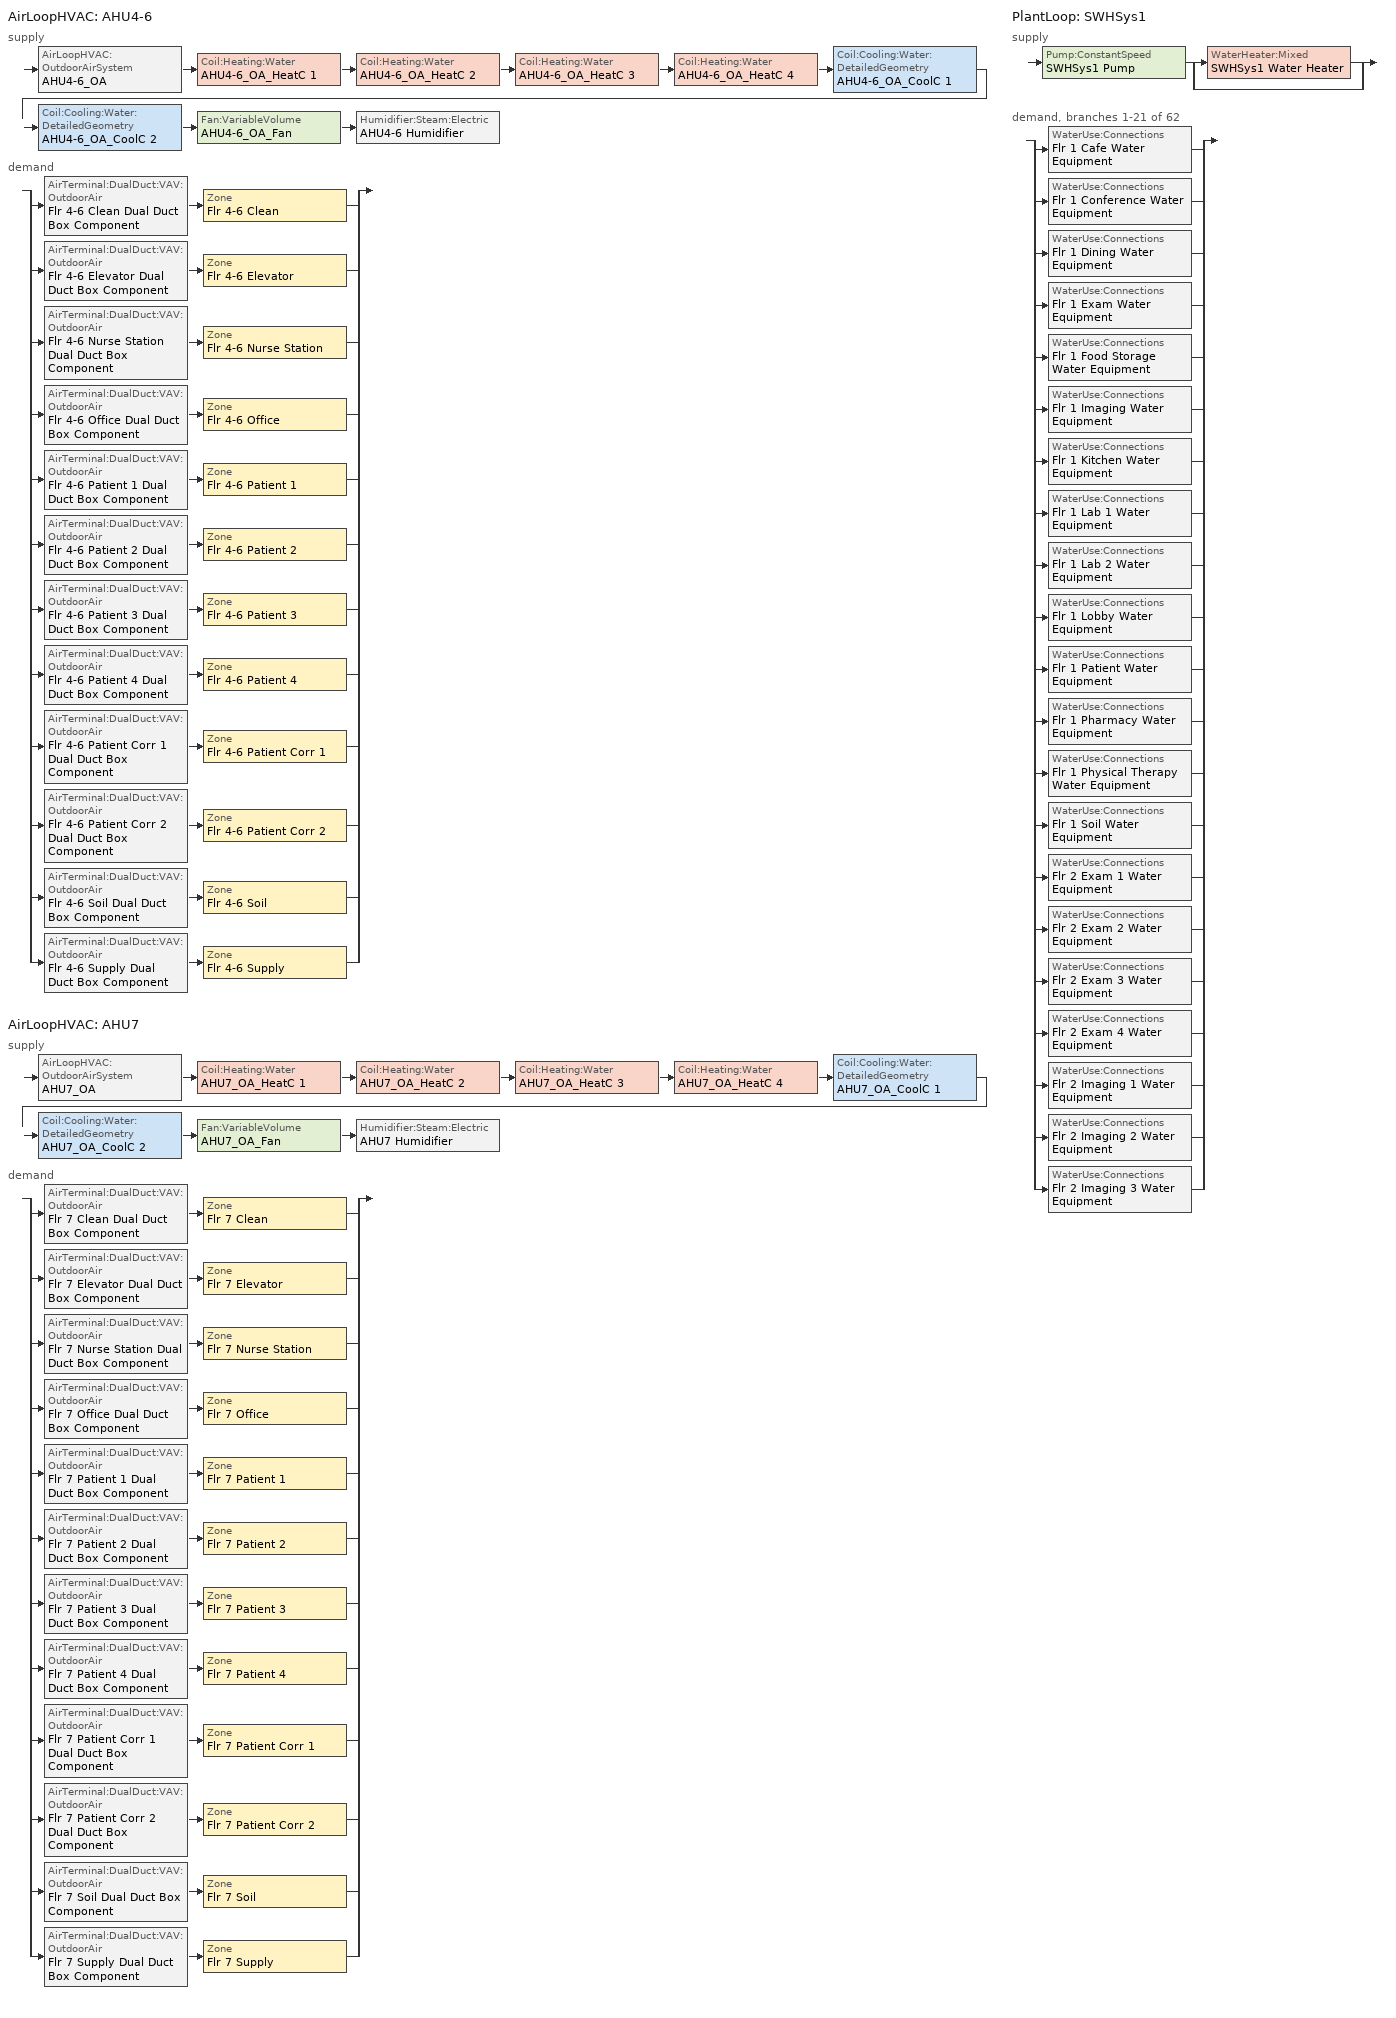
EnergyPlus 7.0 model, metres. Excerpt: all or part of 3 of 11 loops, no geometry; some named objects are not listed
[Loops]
AirLoopHVAC 'AHU4-6'
 supply: AirLoopHVAC:OutdoorAirSystem 'AHU4-6_OA' > Coil:Heating:Water 'AHU4-6_OA_HeatC 1' > Coil:Heating:Water 'AHU4-6_OA_HeatC 2' > Coil:Heating:Water 'AHU4-6_OA_HeatC 3' > Coil:Heating:Water 'AHU4-6_OA_HeatC 4' > Coil:Cooling:Water:DetailedGeometry 'AHU4-6_OA_CoolC 1' > Coil:Cooling:Water:DetailedGeometry 'AHU4-6_OA_CoolC 2' > Fan:VariableVolume 'AHU4-6_OA_Fan' > Humidifier:Steam:Electric 'AHU4-6 Humidifier'
 demand: split
  | AirTerminal:DualDuct:VAV:OutdoorAir 'Flr 4-6 Clean Dual Duct Box Component' > Zone 'Flr 4-6 Clean'
  | AirTerminal:DualDuct:VAV:OutdoorAir 'Flr 4-6 Elevator Dual Duct Box Component' > Zone 'Flr 4-6 Elevator'
  | AirTerminal:DualDuct:VAV:OutdoorAir 'Flr 4-6 Nurse Station Dual Duct Box Component' > Zone 'Flr 4-6 Nurse Station'
  | AirTerminal:DualDuct:VAV:OutdoorAir 'Flr 4-6 Office Dual Duct Box Component' > Zone 'Flr 4-6 Office'
  | AirTerminal:DualDuct:VAV:OutdoorAir 'Flr 4-6 Patient 1 Dual Duct Box Component' > Zone 'Flr 4-6 Patient 1'
  | AirTerminal:DualDuct:VAV:OutdoorAir 'Flr 4-6 Patient 2 Dual Duct Box Component' > Zone 'Flr 4-6 Patient 2'
  | AirTerminal:DualDuct:VAV:OutdoorAir 'Flr 4-6 Patient 3 Dual Duct Box Component' > Zone 'Flr 4-6 Patient 3'
  | AirTerminal:DualDuct:VAV:OutdoorAir 'Flr 4-6 Patient 4 Dual Duct Box Component' > Zone 'Flr 4-6 Patient 4'
  | AirTerminal:DualDuct:VAV:OutdoorAir 'Flr 4-6 Patient Corr 1 Dual Duct Box Component' > Zone 'Flr 4-6 Patient Corr 1'
  | AirTerminal:DualDuct:VAV:OutdoorAir 'Flr 4-6 Patient Corr 2 Dual Duct Box Component' > Zone 'Flr 4-6 Patient Corr 2'
  | AirTerminal:DualDuct:VAV:OutdoorAir 'Flr 4-6 Soil Dual Duct Box Component' > Zone 'Flr 4-6 Soil'
  | AirTerminal:DualDuct:VAV:OutdoorAir 'Flr 4-6 Supply Dual Duct Box Component' > Zone 'Flr 4-6 Supply'
AirLoopHVAC 'AHU7'
 supply: AirLoopHVAC:OutdoorAirSystem 'AHU7_OA' > Coil:Heating:Water 'AHU7_OA_HeatC 1' > Coil:Heating:Water 'AHU7_OA_HeatC 2' > Coil:Heating:Water 'AHU7_OA_HeatC 3' > Coil:Heating:Water 'AHU7_OA_HeatC 4' > Coil:Cooling:Water:DetailedGeometry 'AHU7_OA_CoolC 1' > Coil:Cooling:Water:DetailedGeometry 'AHU7_OA_CoolC 2' > Fan:VariableVolume 'AHU7_OA_Fan' > Humidifier:Steam:Electric 'AHU7 Humidifier'
 demand: split
  | AirTerminal:DualDuct:VAV:OutdoorAir 'Flr 7 Clean Dual Duct Box Component' > Zone 'Flr 7 Clean'
  | AirTerminal:DualDuct:VAV:OutdoorAir 'Flr 7 Elevator Dual Duct Box Component' > Zone 'Flr 7 Elevator'
  | AirTerminal:DualDuct:VAV:OutdoorAir 'Flr 7 Nurse Station Dual Duct Box Component' > Zone 'Flr 7 Nurse Station'
  | AirTerminal:DualDuct:VAV:OutdoorAir 'Flr 7 Office Dual Duct Box Component' > Zone 'Flr 7 Office'
  | AirTerminal:DualDuct:VAV:OutdoorAir 'Flr 7 Patient 1 Dual Duct Box Component' > Zone 'Flr 7 Patient 1'
  | AirTerminal:DualDuct:VAV:OutdoorAir 'Flr 7 Patient 2 Dual Duct Box Component' > Zone 'Flr 7 Patient 2'
  | AirTerminal:DualDuct:VAV:OutdoorAir 'Flr 7 Patient 3 Dual Duct Box Component' > Zone 'Flr 7 Patient 3'
  | AirTerminal:DualDuct:VAV:OutdoorAir 'Flr 7 Patient 4 Dual Duct Box Component' > Zone 'Flr 7 Patient 4'
  | AirTerminal:DualDuct:VAV:OutdoorAir 'Flr 7 Patient Corr 1 Dual Duct Box Component' > Zone 'Flr 7 Patient Corr 1'
  | AirTerminal:DualDuct:VAV:OutdoorAir 'Flr 7 Patient Corr 2 Dual Duct Box Component' > Zone 'Flr 7 Patient Corr 2'
  | AirTerminal:DualDuct:VAV:OutdoorAir 'Flr 7 Soil Dual Duct Box Component' > Zone 'Flr 7 Soil'
  | AirTerminal:DualDuct:VAV:OutdoorAir 'Flr 7 Supply Dual Duct Box Component' > Zone 'Flr 7 Supply'
PlantLoop 'SWHSys1'
 supply: Pump:ConstantSpeed 'SWHSys1 Pump' > split
  | WaterHeater:Mixed 'SWHSys1 Water Heater'
  | bypass
 demand, branches 1-21 of 62: split
  | WaterUse:Connections 'Flr 1 Cafe Water Equipment'
  | WaterUse:Connections 'Flr 1 Conference Water Equipment'
  | WaterUse:Connections 'Flr 1 Dining Water Equipment'
  | WaterUse:Connections 'Flr 1 Exam Water Equipment'
  | WaterUse:Connections 'Flr 1 Food Storage Water Equipment'
  | WaterUse:Connections 'Flr 1 Imaging Water Equipment'
  | WaterUse:Connections 'Flr 1 Kitchen Water Equipment'
  | WaterUse:Connections 'Flr 1 Lab 1 Water Equipment'
  | WaterUse:Connections 'Flr 1 Lab 2 Water Equipment'
  | WaterUse:Connections 'Flr 1 Lobby Water Equipment'
  | WaterUse:Connections 'Flr 1 Patient Water Equipment'
  | WaterUse:Connections 'Flr 1 Pharmacy Water Equipment'
  | WaterUse:Connections 'Flr 1 Physical Therapy Water Equipment'
  | WaterUse:Connections 'Flr 1 Soil Water Equipment'
  | WaterUse:Connections 'Flr 2 Exam 1 Water Equipment'
  | WaterUse:Connections 'Flr 2 Exam 2 Water Equipment'
  | WaterUse:Connections 'Flr 2 Exam 3 Water Equipment'
  | WaterUse:Connections 'Flr 2 Exam 4 Water Equipment'
  | WaterUse:Connections 'Flr 2 Imaging 1 Water Equipment'
  | WaterUse:Connections 'Flr 2 Imaging 2 Water Equipment'
  | WaterUse:Connections 'Flr 2 Imaging 3 Water Equipment'
[Sizing:Zone] Zone Cooling Design Supply Air Temperature {C}=14; Zone Heating Design Supply Air Temperature {C}=40; Zone Cooling Design Supply Air Humidity Ratio {kg-H20/kg-air}=0.0085; Zone Heating Design Supply Air Humidity Ratio {kg-H20/kg-air}=0.008; Cooling Minimum Air Flow Fraction=0; Heating Design Air Flow Method {Flow/Zone | DesignDay}=DesignDay; Heating Design Air Flow Rate=0; Design Zone Air Distribution Effectiveness in Cooling Mode=1; Design Zone Air Distribution Effectiveness in Heating Mode=1
Name | Design Specification Outdoor Air Object | Cooling Design Air Flow Method {Flow/Zone | DesignDay | DesignDayWithLimit} | Cooling Minimum Air Flow
Flr 4-6 Clean | Flr 4-6 Clean OA Design Spec | DesignDayWithLimit | 0.137258
Flr 4-6 Elevator | Flr 4-6 Elevator OA Design Spec | DesignDay
Flr 4-6 Nurse Station | Flr 4-6 Nurse Station OA Design Spec | DesignDay
Flr 4-6 Office | Flr 4-6 Office OA Design Spec | DesignDay
Flr 4-6 Patient 1 | Flr 4-6 Patient 1 OA Design Spec | DesignDayWithLimit | 0.786579
Flr 4-6 Patient 2 | Flr 4-6 Patient 2 OA Design Spec | DesignDayWithLimit | 0.786579
Flr 4-6 Patient 3 | Flr 4-6 Patient 3 OA Design Spec | DesignDayWithLimit | 0.621397
Flr 4-6 Patient 4 | Flr 4-6 Patient 4 OA Design Spec | DesignDayWithLimit | 0.621397
Flr 4-6 Patient Corr 1 | Flr 4-6 Patient Corr 1 OA Design Spec | DesignDayWithLimit | 0.431373
Flr 4-6 Patient Corr 2 | Flr 4-6 Patient Corr 2 OA Design Spec | DesignDayWithLimit | 0.431373
Flr 4-6 Soil | Flr 4-6 Soil OA Design Spec | DesignDayWithLimit | 0.746464
Flr 4-6 Supply | Flr 4-6 Supply OA Design Spec | DesignDayWithLimit | 0.949432
Flr 7 Clean | Flr 7 Clean OA Design Spec | DesignDayWithLimit | 0.137258
Flr 7 Elevator | Flr 7 Elevator OA Design Spec | DesignDay
Flr 7 Nurse Station | Flr 7 Nurse Station OA Design Spec | DesignDay
Flr 7 Office | Flr 7 Office OA Design Spec | DesignDay
Flr 7 Patient 1 | Flr 7 Patient 1 OA Design Spec | DesignDayWithLimit | 0.786579
Flr 7 Patient 2 | Flr 7 Patient 2 OA Design Spec | DesignDayWithLimit | 0.786579
Flr 7 Patient 3 | Flr 7 Patient 3 OA Design Spec | DesignDayWithLimit | 0.621397
Flr 7 Patient 4 | Flr 7 Patient 4 OA Design Spec | DesignDayWithLimit | 0.621397
Flr 7 Patient Corr 1 | Flr 7 Patient Corr 1 OA Design Spec | DesignDayWithLimit | 0.431373
Flr 7 Patient Corr 2 | Flr 7 Patient Corr 2 OA Design Spec | DesignDayWithLimit | 0.431373
Flr 7 Soil | Flr 7 Soil OA Design Spec | DesignDayWithLimit | 0.746464
Flr 7 Supply | Flr 7 Supply OA Design Spec | DesignDayWithLimit | 0.949432
[DesignSpecification:OutdoorAir] Outdoor Air Flow Air Changes per Hour {1/hr}=0
Name | Outdoor Air Method | Outdoor Air Flow Per Person {m3/s-person} | Outdoor Air Flow Per Zone Floor Area {m3/s-m2} | Outdoor Air Flow Per Zone {m3/s} | Outdoor Air Flow per Person {m3/s-person} | Outdoor Air Flow per Zone Floor Area {m3/s-m2} | Outdoor Air Flow per Zone {m3/s} | Outdoor Air Flow Rate Fraction Schedule
Flr 4-6 Clean OA Design Spec; Flr 4-6 Elevator OA Design Spec; Flr 4-6 Nurse Station OA Design Spec; Flr 4-6 Office OA Design Spec; Flr 4-6 Soil OA Design Spec; Flr 7 Clean OA Design Spec; Flr 7 Elevator OA Design Spec; Flr 7 Nurse Station OA Design Spec; Flr 7 Office OA Design Spec; Flr 7 Soil OA Design Spec | Sum | 0.00236 | 0.000305 | 0
Flr 4-6 Clean Dual Duct Box OA Design Spec; Flr 4-6 Elevator Dual Duct Box OA Design Spec; Flr 4-6 Nurse Station Dual Duct Box OA Design Spec; Flr 4-6 Office Dual Duct Box OA Design Spec; Flr 4-6 Soil Dual Duct Box OA Design Spec; Flr 7 Clean Dual Duct Box OA Design Spec; Flr 7 Elevator Dual Duct Box OA Design Spec; Flr 7 Nurse Station Dual Duct Box OA Design Spec; Flr 7 Office Dual Duct Box OA Design Spec; Flr 7 Soil Dual Duct Box OA Design Spec | Sum |  |  |  | 0.00236 | 0.000305 | 0 | MinOA_Sched
Flr 4-6 Patient 1 OA Design Spec; Flr 4-6 Patient 2 OA Design Spec; Flr 7 Patient 1 OA Design Spec; Flr 7 Patient 2 OA Design Spec | Flow/Zone | 0 | 0 | 0.707921
Flr 4-6 Patient 1 Dual Duct Box OA Design Spec; Flr 4-6 Patient 2 Dual Duct Box OA Design Spec; Flr 7 Patient 1 Dual Duct Box OA Design Spec; Flr 7 Patient 2 Dual Duct Box OA Design Spec | Flow/Zone |  |  |  | 0 | 0 | 0.707921 | MinOA_Sched
Flr 4-6 Patient 3 OA Design Spec; Flr 4-6 Patient 4 OA Design Spec; Flr 7 Patient 3 OA Design Spec; Flr 7 Patient 4 OA Design Spec | Flow/Zone | 0 | 0 | 0.559258
Flr 4-6 Patient 3 Dual Duct Box OA Design Spec; Flr 4-6 Patient 4 Dual Duct Box OA Design Spec; Flr 7 Patient 3 Dual Duct Box OA Design Spec; Flr 7 Patient 4 Dual Duct Box OA Design Spec | Flow/Zone |  |  |  | 0 | 0 | 0.559258 | MinOA_Sched
Flr 4-6 Patient Corr 1 OA Design Spec; Flr 4-6 Patient Corr 2 OA Design Spec; Flr 7 Patient Corr 1 OA Design Spec; Flr 7 Patient Corr 2 OA Design Spec | Flow/Zone | 0 | 0 | 0.0947534
Flr 4-6 Patient Corr 1 Dual Duct Box OA Design Spec; Flr 4-6 Patient Corr 2 Dual Duct Box OA Design Spec; Flr 7 Patient Corr 1 Dual Duct Box OA Design Spec; Flr 7 Patient Corr 2 Dual Duct Box OA Design Spec | Flow/Zone |  |  |  | 0 | 0 | 0.0947534 | MinOA_Sched
Flr 4-6 Supply OA Design Spec; Flr 7 Supply OA Design Spec | Flow/Zone | 0 | 0 | 0.208549
Flr 4-6 Supply Dual Duct Box OA Design Spec; Flr 7 Supply Dual Duct Box OA Design Spec | Flow/Zone |  |  |  | 0 | 0 | 0.208549 | MinOA_Sched
[ZoneControl:Thermostat] Control Type Schedule=Dual Zone Control Type Sched
Name | Zone | Control 1
Flr 4-6 Clean Thermostat | Flr 4-6 Clean | Flr 4-6 Clean DualSPSched
Flr 4-6 Elevator Thermostat | Flr 4-6 Elevator | Flr 4-6 Elevator DualSPSched
Flr 4-6 Nurse Station Thermostat | Flr 4-6 Nurse Station | Flr 4-6 Nurse Station DualSPSched
Flr 4-6 Office Thermostat | Flr 4-6 Office | Flr 4-6 Office DualSPSched
Flr 4-6 Patient 1 Thermostat | Flr 4-6 Patient 1 | Flr 4-6 Patient 1 DualSPSched
Flr 4-6 Patient 2 Thermostat | Flr 4-6 Patient 2 | Flr 4-6 Patient 2 DualSPSched
Flr 4-6 Patient 3 Thermostat | Flr 4-6 Patient 3 | Flr 4-6 Patient 3 DualSPSched
Flr 4-6 Patient 4 Thermostat | Flr 4-6 Patient 4 | Flr 4-6 Patient 4 DualSPSched
Flr 4-6 Patient Corr 1 Thermostat | Flr 4-6 Patient Corr 1 | Flr 4-6 Patient Corr 1 DualSPSched
Flr 4-6 Patient Corr 2 Thermostat | Flr 4-6 Patient Corr 2 | Flr 4-6 Patient Corr 2 DualSPSched
Flr 4-6 Soil Thermostat | Flr 4-6 Soil | Flr 4-6 Soil DualSPSched
Flr 4-6 Supply Thermostat | Flr 4-6 Supply | Flr 4-6 Supply DualSPSched
Flr 7 Clean Thermostat | Flr 7 Clean | Flr 7 Clean DualSPSched
Flr 7 Elevator Thermostat | Flr 7 Elevator | Flr 7 Elevator DualSPSched
Flr 7 Nurse Station Thermostat | Flr 7 Nurse Station | Flr 7 Nurse Station DualSPSched
Flr 7 Office Thermostat | Flr 7 Office | Flr 7 Office DualSPSched
Flr 7 Patient 1 Thermostat | Flr 7 Patient 1 | Flr 7 Patient 1 DualSPSched
Flr 7 Patient 2 Thermostat | Flr 7 Patient 2 | Flr 7 Patient 2 DualSPSched
Flr 7 Patient 3 Thermostat | Flr 7 Patient 3 | Flr 7 Patient 3 DualSPSched
Flr 7 Patient 4 Thermostat | Flr 7 Patient 4 | Flr 7 Patient 4 DualSPSched
Flr 7 Patient Corr 1 Thermostat | Flr 7 Patient Corr 1 | Flr 7 Patient Corr 1 DualSPSched
Flr 7 Patient Corr 2 Thermostat | Flr 7 Patient Corr 2 | Flr 7 Patient Corr 2 DualSPSched
Flr 7 Soil Thermostat | Flr 7 Soil | Flr 7 Soil DualSPSched
Flr 7 Supply Thermostat | Flr 7 Supply | Flr 7 Supply DualSPSched
[ThermostatSetpoint:DualSetpoint]
Name | Heating Setpoint Temperature Schedule | Cooling Setpoint Temperature Schedule
Flr 4-6 Clean DualSPSched; Flr 4-6 Elevator DualSPSched; Flr 4-6 Nurse Station DualSPSched; Flr 4-6 Patient 1 DualSPSched; Flr 4-6 Patient 2 DualSPSched; Flr 4-6 Patient 3 DualSPSched; Flr 4-6 Patient 4 DualSPSched; Flr 4-6 Patient Corr 1 DualSPSched; Flr 4-6 Patient Corr 2 DualSPSched; Flr 4-6 Soil DualSPSched; Flr 4-6 Supply DualSPSched; Flr 7 Clean DualSPSched; Flr 7 Elevator DualSPSched; Flr 7 Nurse Station DualSPSched; Flr 7 Patient 1 DualSPSched; Flr 7 Patient 2 DualSPSched; Flr 7 Patient 3 DualSPSched; Flr 7 Patient 4 DualSPSched; Flr 7 Patient Corr 1 DualSPSched; Flr 7 Patient Corr 2 DualSPSched; Flr 7 Soil DualSPSched; Flr 7 Supply DualSPSched | Heating_Tstat_24_7 | Cooling_Tstat_24_7
Flr 4-6 Office DualSPSched; Flr 7 Office DualSPSched | Heating_Tstat_Office | Cooling_Tstat_Office
[Zone equipment]
Flr 4-6 Clean: Flr 4-6 Clean Dual Duct Box Component, Flr 4-6 Clean Heat Pump
Flr 4-6 Elevator: Flr 4-6 Elevator Dual Duct Box Component, Flr 4-6 Elevator Heat Pump
Flr 4-6 Nurse Station: Flr 4-6 Nurse Station Dual Duct Box Component, Flr 4-6 Nurse Station Heat Pump
Flr 4-6 Office: Flr 4-6 Office Dual Duct Box Component, Flr 4-6 Office Heat Pump
Flr 4-6 Patient 1: Flr 4-6 Patient 1 Dual Duct Box Component, Flr 4-6 Patient 1 Heat Pump
Flr 4-6 Patient 2: Flr 4-6 Patient 2 Dual Duct Box Component, Flr 4-6 Patient 2 Heat Pump
Flr 4-6 Patient 3: Flr 4-6 Patient 3 Dual Duct Box Component, Flr 4-6 Patient 3 Heat Pump
Flr 4-6 Patient 4: Flr 4-6 Patient 4 Dual Duct Box Component, Flr 4-6 Patient 4 Heat Pump
Flr 4-6 Patient Corr 1: Flr 4-6 Patient Corr 1 Dual Duct Box Component, Flr 4-6 Patient Corr 1 Heat Pump
Flr 4-6 Patient Corr 2: Flr 4-6 Patient Corr 2 Dual Duct Box Component, Flr 4-6 Patient Corr 2 Heat Pump
Flr 4-6 Soil: Flr 4-6 Soil Dual Duct Box Component, Flr 4-6 Soil Heat Pump, Flr 4-6 Soil Exhaust Fan 1
Flr 4-6 Supply: Flr 4-6 Supply Dual Duct Box Component, Flr 4-6 Supply Heat Pump
Flr 7 Clean: Flr 7 Clean Dual Duct Box Component, Flr 7 Clean Heat Pump
Flr 7 Elevator: Flr 7 Elevator Dual Duct Box Component, Flr 7 Elevator Heat Pump
Flr 7 Nurse Station: Flr 7 Nurse Station Dual Duct Box Component, Flr 7 Nurse Station Heat Pump
Flr 7 Office: Flr 7 Office Dual Duct Box Component, Flr 7 Office Heat Pump
Flr 7 Patient 1: Flr 7 Patient 1 Dual Duct Box Component, Flr 7 Patient 1 Heat Pump
Flr 7 Patient 2: Flr 7 Patient 2 Dual Duct Box Component, Flr 7 Patient 2 Heat Pump
Flr 7 Patient 3: Flr 7 Patient 3 Dual Duct Box Component, Flr 7 Patient 3 Heat Pump
Flr 7 Patient 4: Flr 7 Patient 4 Dual Duct Box Component, Flr 7 Patient 4 Heat Pump
Flr 7 Patient Corr 1: Flr 7 Patient Corr 1 Dual Duct Box Component, Flr 7 Patient Corr 1 Heat Pump
Flr 7 Patient Corr 2: Flr 7 Patient Corr 2 Dual Duct Box Component, Flr 7 Patient Corr 2 Heat Pump
Flr 7 Soil: Flr 7 Soil Dual Duct Box Component, Flr 7 Soil Heat Pump, Flr 7 Soil Exhaust Fan 1
Flr 7 Supply: Flr 7 Supply Dual Duct Box Component, Flr 7 Supply Heat Pump
[AirTerminal:DualDuct:VAV:OutdoorAir] Availability Schedule=ALWAYS_ON; Maximum Damper Air Flow Rate {m3/s}=AUTOSIZE
Name | Design Specification Outdoor Air Object | Per Person Ventilation Rate Mode
Flr 4-6 Clean Dual Duct Box Component | Flr 4-6 Clean Dual Duct Box OA Design Spec | CurrentOccupancy
Flr 4-6 Elevator Dual Duct Box Component | Flr 4-6 Elevator Dual Duct Box OA Design Spec | CurrentOccupancy
Flr 4-6 Nurse Station Dual Duct Box Component | Flr 4-6 Nurse Station Dual Duct Box OA Design Spec | CurrentOccupancy
Flr 4-6 Office Dual Duct Box Component | Flr 4-6 Office Dual Duct Box OA Design Spec | CurrentOccupancy
Flr 4-6 Patient 1 Dual Duct Box Component | Flr 4-6 Patient 1 Dual Duct Box OA Design Spec | DesignOccupancy
Flr 4-6 Patient 2 Dual Duct Box Component | Flr 4-6 Patient 2 Dual Duct Box OA Design Spec | DesignOccupancy
Flr 4-6 Patient 3 Dual Duct Box Component | Flr 4-6 Patient 3 Dual Duct Box OA Design Spec | DesignOccupancy
Flr 4-6 Patient 4 Dual Duct Box Component | Flr 4-6 Patient 4 Dual Duct Box OA Design Spec | DesignOccupancy
Flr 4-6 Patient Corr 1 Dual Duct Box Component | Flr 4-6 Patient Corr 1 Dual Duct Box OA Design Spec | DesignOccupancy
Flr 4-6 Patient Corr 2 Dual Duct Box Component | Flr 4-6 Patient Corr 2 Dual Duct Box OA Design Spec | DesignOccupancy
Flr 4-6 Soil Dual Duct Box Component | Flr 4-6 Soil Dual Duct Box OA Design Spec | CurrentOccupancy
Flr 4-6 Supply Dual Duct Box Component | Flr 4-6 Supply Dual Duct Box OA Design Spec | DesignOccupancy
Flr 7 Clean Dual Duct Box Component | Flr 7 Clean Dual Duct Box OA Design Spec | CurrentOccupancy
Flr 7 Elevator Dual Duct Box Component | Flr 7 Elevator Dual Duct Box OA Design Spec | CurrentOccupancy
Flr 7 Nurse Station Dual Duct Box Component | Flr 7 Nurse Station Dual Duct Box OA Design Spec | CurrentOccupancy
Flr 7 Office Dual Duct Box Component | Flr 7 Office Dual Duct Box OA Design Spec | CurrentOccupancy
Flr 7 Patient 1 Dual Duct Box Component | Flr 7 Patient 1 Dual Duct Box OA Design Spec | DesignOccupancy
Flr 7 Patient 2 Dual Duct Box Component | Flr 7 Patient 2 Dual Duct Box OA Design Spec | DesignOccupancy
Flr 7 Patient 3 Dual Duct Box Component | Flr 7 Patient 3 Dual Duct Box OA Design Spec | DesignOccupancy
Flr 7 Patient 4 Dual Duct Box Component | Flr 7 Patient 4 Dual Duct Box OA Design Spec | DesignOccupancy
Flr 7 Patient Corr 1 Dual Duct Box Component | Flr 7 Patient Corr 1 Dual Duct Box OA Design Spec | DesignOccupancy
Flr 7 Patient Corr 2 Dual Duct Box Component | Flr 7 Patient Corr 2 Dual Duct Box OA Design Spec | DesignOccupancy
Flr 7 Soil Dual Duct Box Component | Flr 7 Soil Dual Duct Box OA Design Spec | CurrentOccupancy
Flr 7 Supply Dual Duct Box Component | Flr 7 Supply Dual Duct Box OA Design Spec | DesignOccupancy
[WaterUse:Connections]
Name | Water Use Equipment 1
Flr 1 Cafe Water Equipment | Flr 1 Cafe Water Equipment
Flr 1 Conference Water Equipment | Flr 1 Conference Water Equipment
Flr 1 Dining Water Equipment | Flr 1 Dining Water Equipment
Flr 1 Exam Water Equipment | Flr 1 Exam Water Equipment
Flr 1 Food Storage Water Equipment | Flr 1 Food Storage Water Equipment
Flr 1 Imaging Water Equipment | Flr 1 Imaging Water Equipment
Flr 1 Kitchen Water Equipment | Flr 1 Kitchen Water Equipment
Flr 1 Lab 1 Water Equipment | Flr 1 Lab 1 Water Equipment
Flr 1 Lab 2 Water Equipment | Flr 1 Lab 2 Water Equipment
Flr 1 Lobby Water Equipment | Flr 1 Lobby Water Equipment
Flr 1 Patient Water Equipment | Flr 1 Patient Water Equipment
Flr 1 Pharmacy Water Equipment | Flr 1 Pharmacy Water Equipment
Flr 1 Physical Therapy Water Equipment | Flr 1 Physical Therapy Water Equipment
Flr 1 Soil Water Equipment | Flr 1 Soil Water Equipment
Flr 2 Exam 1 Water Equipment | Flr 2 Exam 1 Water Equipment
Flr 2 Exam 2 Water Equipment | Flr 2 Exam 2 Water Equipment
Flr 2 Exam 3 Water Equipment | Flr 2 Exam 3 Water Equipment
Flr 2 Exam 4 Water Equipment | Flr 2 Exam 4 Water Equipment
Flr 2 Imaging 1 Water Equipment | Flr 2 Imaging 1 Water Equipment
Flr 2 Imaging 2 Water Equipment | Flr 2 Imaging 2 Water Equipment
Flr 2 Imaging 3 Water Equipment | Flr 2 Imaging 3 Water Equipment
[WaterUse:Equipment]
Name | Peak Flow Rate {m3/s} | Flow Rate Fraction Schedule | Target Temperature Schedule | Hot Water Supply Temperature Schedule Name  {C} | Zone | Sensible Fraction Schedule | Latent Fraction Schedule
Flr 1 Cafe Water Equipment | 0.000160163 | DINING_OCC_SCH | Flr 1 Cafe Water Equipment Temp Sched | Flr 1 Cafe Water Equipment Hot Supply Temp Sched | Flr 1 Cafe | Flr 1 Cafe Water Equipment Sensible fract sched | Flr 1 Cafe Water Equipment Latent fract sched
Flr 1 Conference Water Equipment | 6.14151e-05 | OFFICE_OCC_SCH | Flr 1 Conference Water Equipment Temp Sched | Flr 1 Conference Water Equipment Hot Supply Temp Sched | Flr 1 Conference | Flr 1 Conference Water Equipment Sensible fract sched | Flr 1 Conference Water Equipment Latent fract sched
Flr 1 Dining Water Equipment | 0.000137286 | DINING_OCC_SCH | Flr 1 Dining Water Equipment Temp Sched | Flr 1 Dining Water Equipment Hot Supply Temp Sched | Flr 1 Dining | Flr 1 Dining Water Equipment Sensible fract sched | Flr 1 Dining Water Equipment Latent fract sched
Flr 1 Exam Water Equipment | 5.25976e-06 | OFFICE_OCC_SCH | Flr 1 Exam Water Equipment Temp Sched | Flr 1 Exam Water Equipment Hot Supply Temp Sched | Flr 1 Exam | Flr 1 Exam Water Equipment Sensible fract sched | Flr 1 Exam Water Equipment Latent fract sched
Flr 1 Food Storage Water Equipment | 0.00013985 | KITCHEN_SWH_SCH | Flr 1 Food Storage Water Equipment Temp Sched | Flr 1 Food Storage Water Equipment Hot Supply Temp Sched | Flr 1 Food Storage | Flr 1 Food Storage Water Equipment Sensible fract sched | Flr 1 Food Storage Water Equipment Latent fract sched
Flr 1 Imaging Water Equipment | 6.05458e-06 | 24_7_OCC_SCH | Flr 1 Imaging Water Equipment Temp Sched | Flr 1 Imaging Water Equipment Hot Supply Temp Sched | Flr 1 Imaging | Flr 1 Imaging Water Equipment Sensible fract sched | Flr 1 Imaging Water Equipment Latent fract sched
Flr 1 Kitchen Water Equipment | 0.00013985 | KITCHEN_SWH_SCH | Flr 1 Kitchen Water Equipment Temp Sched | Flr 1 Kitchen Water Equipment Hot Supply Temp Sched | Flr 1 Kitchen | Flr 1 Kitchen Water Equipment Sensible fract sched | Flr 1 Kitchen Water Equipment Latent fract sched
Flr 1 Lab 1 Water Equipment | 7.96655e-06 | 24_7_OCC_SCH | Flr 1 Lab 1 Water Equipment Temp Sched | Flr 1 Lab 1 Water Equipment Hot Supply Temp Sched | Flr 1 Lab 1 | Flr 1 Lab 1 Water Equipment Sensible fract sched | Flr 1 Lab 1 Water Equipment Latent fract sched
Flr 1 Lab 2 Water Equipment | 1.9518e-05 | 24_7_OCC_SCH | Flr 1 Lab 2 Water Equipment Temp Sched | Flr 1 Lab 2 Water Equipment Hot Supply Temp Sched | Flr 1 Lab 2 | Flr 1 Lab 2 Water Equipment Sensible fract sched | Flr 1 Lab 2 Water Equipment Latent fract sched
Flr 1 Lobby Water Equipment | 1.49055e-05 | 24_7_OCC_SCH | Flr 1 Lobby Water Equipment Temp Sched | Flr 1 Lobby Water Equipment Hot Supply Temp Sched | Flr 1 Lobby | Flr 1 Lobby Water Equipment Sensible fract sched | Flr 1 Lobby Water Equipment Latent fract sched
Flr 1 Patient Water Equipment | 1.93478e-05 | PATIENT_SWH_SCH | Flr 1 Patient Water Equipment Temp Sched | Flr 1 Patient Water Equipment Hot Supply Temp Sched | Flr 1 Patient | Flr 1 Patient Water Equipment Sensible fract sched | Flr 1 Patient Water Equipment Latent fract sched
Flr 1 Pharmacy Water Equipment | 1.1979e-05 | 24_7_OCC_SCH | Flr 1 Pharmacy Water Equipment Temp Sched | Flr 1 Pharmacy Water Equipment Hot Supply Temp Sched | Flr 1 Pharmacy | Flr 1 Pharmacy Water Equipment Sensible fract sched | Flr 1 Pharmacy Water Equipment Latent fract sched
Flr 1 Physical Therapy Water Equipment | 9.82276e-06 | OFFICE_OCC_SCH | Flr 1 Physical Therapy Water Equipment Temp Sched | Flr 1 Physical Therapy Water Equipment Hot Supply Temp Sched | Flr 1 Physical Therapy | Flr 1 Physical Therapy Water Equipment Sensible fract sched | Flr 1 Physical Therapy Water Equipment Latent fract sched
Flr 1 Soil Water Equipment | 1.91197e-06 | 24_7_OCC_SCH | Flr 1 Soil Water Equipment Temp Sched | Flr 1 Soil Water Equipment Hot Supply Temp Sched | Flr 1 Soil | Flr 1 Soil Water Equipment Sensible fract sched | Flr 1 Soil Water Equipment Latent fract sched
Flr 2 Exam 1 Water Equipment | 8.36779e-06 | OFFICE_OCC_SCH | Flr 2 Exam 1 Water Equipment Temp Sched | Flr 2 Exam 1 Water Equipment Hot Supply Temp Sched | Flr 2 Exam 1 | Flr 2 Exam 1 Water Equipment Sensible fract sched | Flr 2 Exam 1 Water Equipment Latent fract sched
Flr 2 Exam 2 Water Equipment | 2.68965e-06 | OFFICE_OCC_SCH | Flr 2 Exam 2 Water Equipment Temp Sched | Flr 2 Exam 2 Water Equipment Hot Supply Temp Sched | Flr 2 Exam 2 | Flr 2 Exam 2 Water Equipment Sensible fract sched | Flr 2 Exam 2 Water Equipment Latent fract sched
Flr 2 Exam 3 Water Equipment | 8.06894e-06 | OFFICE_OCC_SCH | Flr 2 Exam 3 Water Equipment Temp Sched | Flr 2 Exam 3 Water Equipment Hot Supply Temp Sched | Flr 2 Exam 3 | Flr 2 Exam 3 Water Equipment Sensible fract sched | Flr 2 Exam 3 Water Equipment Latent fract sched
Flr 2 Exam 4 Water Equipment | 7.96933e-06 | OFFICE_OCC_SCH | Flr 2 Exam 4 Water Equipment Temp Sched | Flr 2 Exam 4 Water Equipment Hot Supply Temp Sched | Flr 2 Exam 4 | Flr 2 Exam 4 Water Equipment Sensible fract sched | Flr 2 Exam 4 Water Equipment Latent fract sched
Flr 2 Imaging 1 Water Equipment | 9.20136e-06 | 24_7_OCC_SCH | Flr 2 Imaging 1 Water Equipment Temp Sched | Flr 2 Imaging 1 Water Equipment Hot Supply Temp Sched | Flr 2 Imaging 1 | Flr 2 Imaging 1 Water Equipment Sensible fract sched | Flr 2 Imaging 1 Water Equipment Latent fract sched
Flr 2 Imaging 2 Water Equipment | 1.35431e-05 | 24_7_OCC_SCH | Flr 2 Imaging 2 Water Equipment Temp Sched | Flr 2 Imaging 2 Water Equipment Hot Supply Temp Sched | Flr 2 Imaging 2 | Flr 2 Imaging 2 Water Equipment Sensible fract sched | Flr 2 Imaging 2 Water Equipment Latent fract sched
Flr 2 Imaging 3 Water Equipment | 1.59331e-05 | 24_7_OCC_SCH | Flr 2 Imaging 3 Water Equipment Temp Sched | Flr 2 Imaging 3 Water Equipment Hot Supply Temp Sched | Flr 2 Imaging 3 | Flr 2 Imaging 3 Water Equipment Sensible fract sched | Flr 2 Imaging 3 Water Equipment Latent fract sched
[Fan:ZoneExhaust] Availability Schedule=Hours_of_operation; Fan Efficiency=0.5; Pressure Rise {Pa}=187; Maximum Flow Rate {m3/s} [*******]=0.0361
Flr 4-6 Soil Exhaust Fan 1; Flr 7 Soil Exhaust Fan 1
[Coil:Heating:Water] Availability Schedule=ALWAYS_ON; U-Factor Times Area Value {W/K}=AUTOSIZE; Maximum Water Flow Rate {m3/s}=AUTOSIZE; Coil Peformance input method=UFactorTimesAreaAndDesignWaterFlowRate; Nominal Capacity=AUTOSIZE; Design Inlet Water Temperature=82.2; Design Inlet Air Temperature=16.6; Design Outlet Water Temperature=71.1; Design Outlet Air Temperature=32.2; Rated Ratio for Air and Water Convection=1
AHU4-6_OA_HeatC 1; AHU4-6_OA_HeatC 2; AHU4-6_OA_HeatC 3; AHU4-6_OA_HeatC 4; AHU7_OA_HeatC 1; AHU7_OA_HeatC 2; AHU7_OA_HeatC 3; AHU7_OA_HeatC 4
[AirLoopHVAC] Design Supply Air Flow Rate {m3/s}=AUTOSIZE
AHU4-6; AHU7
[Controller:WaterCoil] Maximum Actuated Flow {m3/s}=AUTOSIZE; Minimum Actuated Flow {m3/s}=0
Name | Control Variable {Temperature | HumidityRatio | TemperatureAndHumidityRatio | Flow} | Action {Normal | Reverse} | Actuator Variable {FLOW} | Controller Convergence Tolerance {delta C} [Delta temp from setpoint] | Actuator Variable {Flow}
AHU4-6_OA_HeatC 1_Controller; AHU4-6_OA_HeatC 2_Controller; AHU4-6_OA_HeatC 3_Controller; AHU4-6_OA_HeatC 4_Controller; AHU7_OA_HeatC 1_Controller; AHU7_OA_HeatC 2_Controller; AHU7_OA_HeatC 3_Controller; AHU7_OA_HeatC 4_Controller | Temperature | Normal | Flow | 0.0001
AHU4-6_OA_CoolC 1_Controller; AHU4-6_OA_CoolC 2_Controller; AHU7_OA_CoolC 1_Controller; AHU7_OA_CoolC 2_Controller | TemperatureAndHumidityRatio | Reverse |  |  | Flow
[SetpointManager:Scheduled]
SWHSys1 Loop Setpoint Manager: Control Variable {TEMP}=Temperature; Schedule=SWHSys1-Loop-Temp-Schedule; Setpoint Node=SWHSys1 Supply Outlet Node
[SetpointManager:MixedAir]
Name | Control Variable {Temperature} | Setpoint Node or NodeList | Control Variable
AHU4-6_OA_HeatC 1 SAT Manager | Temperature | AHU4-6_OA_HeatC 1-AHU4-6_OA_HeatC 2Node
AHU4-6_OA_HeatC 2 SAT Manager | Temperature | AHU4-6_OA_HeatC 2-AHU4-6_OA_HeatC 3Node
AHU4-6_OA_HeatC 3 SAT Manager | Temperature | AHU4-6_OA_HeatC 3-AHU4-6_OA_HeatC 4Node
AHU4-6_OA_HeatC 4 SAT Manager | Temperature | AHU4-6_OA_HeatC 4-AHU4-6_OA_CoolC 1Node
AHU4-6_OA_CoolC 1 SAT Manager | Temperature | AHU4-6_OA_CoolC 1-AHU4-6_OA_CoolC 2Node
AHU4-6 ERV Mixed Air Temp Manager |  | AHU4-6_OAOutside Air Heat Recovery-AHU4-6_OAMixing BoxNode | Temperature
AHU7_OA_HeatC 1 SAT Manager | Temperature | AHU7_OA_HeatC 1-AHU7_OA_HeatC 2Node
AHU7_OA_HeatC 2 SAT Manager | Temperature | AHU7_OA_HeatC 2-AHU7_OA_HeatC 3Node
AHU7_OA_HeatC 3 SAT Manager | Temperature | AHU7_OA_HeatC 3-AHU7_OA_HeatC 4Node
AHU7_OA_HeatC 4 SAT Manager | Temperature | AHU7_OA_HeatC 4-AHU7_OA_CoolC 1Node
AHU7_OA_CoolC 1 SAT Manager | Temperature | AHU7_OA_CoolC 1-AHU7_OA_CoolC 2Node
AHU7 ERV Mixed Air Temp Manager |  | AHU7_OAOutside Air Heat Recovery-AHU7_OAMixing BoxNode | Temperature
[SetpointManager:SingleZone:Humidity:Maximum]
Name | Setpoint Node or NodeList
AHU4-6_OA_CoolC 1 HUMRAT Setpoint | AHU4-6_OA_CoolC 1-AHU4-6_OA_CoolC 2Node
AHU4-6_OA_CoolC 2 HUMRAT Setpoint | AHU4-6_OA_CoolC 2-AHU4-6_OA_FanNode
AHU7_OA_CoolC 1 HUMRAT Setpoint | AHU7_OA_CoolC 1-AHU7_OA_CoolC 2Node
AHU7_OA_CoolC 2 HUMRAT Setpoint | AHU7_OA_CoolC 2-AHU7_OA_FanNode
[SetpointManager:SingleZone:Humidity:Minimum]
Name | Setpoint Node or NodeList
AHU4-6 Humidifier HUMRAT Setpoint | AHU4-6 Supply Equipment Outlet Node
AHU7 Humidifier HUMRAT Setpoint | AHU7 Supply Equipment Outlet Node
[Sizing:System] Type Of Load To Size On=VENTILATIONREQUIREMENT; Design Outdoor Air Flow Rate {m3/s}=AUTOSIZE; Minimum System Air Flow Ratio=1; Preheat Design Temperature {C}=7; Preheat Design Humidity Ratio {kg-H2O/kg-air}=0.008; Precool Design Temperature {C}=12.8; Precool Design Humidity Ratio {kg-H2O/kg-air}=0.008; Central Cooling Design Supply Air Temperature {C}=12.8; Central Heating Design Supply Air Temperature {C}=40; Sizing Option {Coincident | NonCoincident}=NonCoincident; 100% Outdoor Air in Cooling {Yes | No}=Yes; 100% Outdoor Air in Heating {Yes | No}=Yes; Central Cooling Design Supply Air Humidity Ratio {kg-H2O/kg-air}=0.0085; Central Heating Design Supply Air Humidity Ratio {kg-H2O/kg-air}=0.008; Cooling Design Air Flow Method=DesignDay; Cooling Design Air Flow Rate {m3/s}=0; Heating Design Air Flow Method=DesignDay; Heating Design Air Flow Rate {m3/s}=0; System Outdoor Air Method { ZoneSum | VentilationRateProcedure }=VentilationRateProcedure
AHU4-6; AHU7
[HeatExchanger:AirToAir:SensibleAndLatent] Availability Schedule=ALWAYS_ON; Nominal Supply Air Flow Rate {m3/s}=AUTOSIZE; Sensible Effectiveness at 100% Heating Air Flow=0.75; Latent Effectiveness at 100% Heating Air Flow=0.69; Sensible Effectiveness at 75% Heating Air Flow=0.75; Latent Effectiveness at 75% Heating Air Flow=0.69; Sensible Effectiveness at 100% Cooling Air Flow=0.75; Latent Effectiveness at 100% Cooling Air Flow=0.69; Sensible Effectiveness at 75% Cooling Air Flow=0.75; Latent Effectiveness at 75% Cooling Air Flow=0.69; Nominal Electric Power {W}=0; Supply Outlet Temperature Control {YES | NO}=Yes; Heat Exchanger Type { Plate | Rotary }=Rotary; Frost Control Type { None | ExhaustAirRecirculation | ExhaustOnly | MinimumExhaustTemperature }=ExhaustOnly; Threshold Temperature {C}=-23.3; Initial Defrost Time Fraction {min/min}=0.167; Rate of Defrost Time Fraction Increase {min/min per deg C}=0.024; Economizer Lockout=Yes
AHU4-6_OAOutside Air Heat Recovery; AHU7_OAOutside Air Heat Recovery
[Controller:OutdoorAir] Minimum Outdoor Air Flow Rate {m3/s}=0; Maximum Outdoor Air Flow Rate {m3/s}=AUTOSIZE; Economizer Control Type=NoEconomizer; Economizer Control Action Type=ModulateFlow; Economizer Maximum Limit Dry-Bulb Temperature {C}=28; Economizer Maximum Limit Enthalpy {J/kg}=64000; Economizer Minimum Limit Dry-Bulb Temperature {C}=-100; Lockout Type=NoLockout; Minimum Limit Type=FixedMinimum; Minimum Outdoor Air Schedule=MinOA_Sched; High Humidity Control=No; Heat Recovery Bypass Control Type=BypassWhenOAFlowGreaterThanMinimum
Name | Minimum Fraction of Outdoor Air Schedule
AHU4-6_OA_Controller | AHU4-6_OAMinOAFracSchedule
AHU7_OA_Controller | AHU7_OAMinOAFracSchedule
[Coil:Cooling:Water:DetailedGeometry] Availability Schedule=ALWAYS_ON; Maximum Water Flow Rate {m3/s}=AUTOSIZE; Tube Outside Surface Area  {m2}=AUTOSIZE; Total Tube Inside Area {m2}=AUTOSIZE; Fin Surface Area {m2}=AUTOSIZE; Minimum Airflow Area {m2}=AUTOSIZE; Coil Depth {m}=AUTOSIZE; Fin Diameter {m}=AUTOSIZE; Fin Thickness {m}=0.0015; Tube Inside Diameter  {m}=0.01445; Tube Outside Diameter {m}=0.0159; Tube Thermal Conductivity {W/m-K}=386; Fin Thermal Conductivity {W/m-K}=204; Fin Spacing {m}=0.0018; Tube Depth Spacing {m}=0.026; Number of Tube Rows=6; Number of Tubes per Row=AUTOSIZE
AHU4-6_OA_CoolC 1; AHU4-6_OA_CoolC 2; AHU7_OA_CoolC 1; AHU7_OA_CoolC 2
[Fan:VariableVolume] Availability Schedule=HVACOperationSchd; Fan Efficiency=0.7; Pressure Rise {Pa}=1620; Maximum Flow Rate {m3/s}=AUTOSIZE; Fan Power Minimum Flow Rate Input Method {Fraction | FixedFlowRate}=Fraction; Fan Power Minimum Flow Fraction=0.6; Motor Efficiency=0.95; Motor In Airstream Fraction=1; Fan Coefficient 1=0.0407599; Fan Coefficient 2=0.088045; Fan Coefficient 3=-0.0729261; Fan Coefficient 4=0.94374; Fan Coefficient 5=0
AHU4-6_OA_Fan; AHU7_OA_Fan
[Humidifier:Steam:Electric] Availability Schedule=ALWAYS_ON; Rated Capacity m3/s=0.000372; Rated Power W=1000000; Rated Fan Power W=0; Standby Power W=0
AHU4-6 Humidifier; AHU7 Humidifier
[PlantLoop]
SWHSys1: Fluid Type {WATER}=Water; Loop Equipment Operation Scheme=SWHSys1 Loop Operation Scheme List; Maximum Loop Temperature {C}=60; Minimum Loop Temperature {C}=10; Maximum Loop Flow Rate {m3/s}=AUTOSIZE; Minimum Loop Flow Rate {m3/s}=0; Loop Volume {m3}=AUTOSIZE; Load Distribution Scheme {OPTIMAL | SEQUENTIAL}=Optimal
[Sizing:Plant]
SWHSys1: Loop Type {COOLING | HEATING}=Heating; Design Loop Exit Temperature {C}=60; Design Loop Temperature Difference {C}=5
[PlantEquipmentOperationSchemes]
SWHSys1 Loop Operation Scheme List: Control Scheme 1 Object Type {*******}=PlantEquipmentOperation:HeatingLoad; Control Scheme 1=SWHSys1 Operation Scheme; Control Scheme 1 Schedule=PlantOnSched
[PlantEquipmentOperation:HeatingLoad]
SWHSys1 Operation Scheme: Load Range 1 Lower Limit {W}=0; Load Range 1 Upper Limit {W}=1000000000000000; Priority Control 1 Equipment List=SWHSys1 Equipment List
[PlantEquipmentList]
SWHSys1 Equipment List: SWHSys1 Water Heater
[Pump:ConstantSpeed]
SWHSys1 Pump: Rated Flow Rate {m3/s}=AUTOSIZE; Rated Pump Head {Pa} [179352 Pa = 60 ft]=119563; Rated Power Consumption {W}=AUTOSIZE; Motor Efficiency=0.8; Fraction of Motor Inefficiencies to Fluid Stream=0; Pump Control Type {Continuous | Intermittent}=Intermittent
[WaterHeater:Mixed]
SWHSys1 Water Heater: Tank Volume {m3}=3; Setpoint Temperature Schedule=SWHSys1 Water Heater Setpoint Temperature Schedule Name; Deadband Temperature Difference {deltaC}=2; Maximum Temperature Limit {C}=82.2222; Heater Control Type {Cycle | Modulate}=Cycle; Heater Maximum Capacity {W}=845000; Heater Fuel Type=NATURALGAS; Heater Thermal Efficiency=0.9; Off Cycle Parasitic Fuel Consumption Rate {W}=20; Off Cycle Parasitic Fuel Type=NATURALGAS; Off Cycle Parasitic Heat Fraction To Tank=0.9; On Cycle Parasitic Fuel Type=NATURALGAS; Ambient Temperature Indicator {Schedule | Zone | Outdoors}=SCHEDULE; Ambient Temperature Schedule=SWHSys1 Water Heater Ambient Temperature Schedule Name; Off Cycle Loss Coefficient to Ambient Temperature {W/K}=6; On Cycle Loss Coefficient to Ambient Temperature {W/K}=6; Use Side Effectiveness=1; Source Side Effectiveness=1; Use Side Design Flow Rate=AUTOSIZE; Source Side Design Flow Rate=AUTOSIZE; Indirect Water Heater Recovery Time=1.5
[Schedule:Compact]
Office_Occ_Sch: Fraction, Through: 12/31, For: SummerDesignDay, Until: 06:00, 0, Until: 22:00, 1, Until: 24:00, 0.05, For: WinterDesignDay, Until: 24:00, 0, For: Weekdays, Until: 05:00, 0, Until: 06:00, 0.1, Until: 07:00, 0.2, Until: 12:00, 0.95, Until: 13:00, 0.5, Until: 17:00, 0.95, Until: 19:00, 0.3, Until: 20:00, 0.1, Until: 24:00, 0.05, For: Saturday, Until: 06:00, 0, Until: 08:00, 0.1, Until: 12:00, 0.3, Until: 17:00, 0.1, Until: 24:00, 0, For: AllOtherDays, Until: 24:00, 0
24_7_Occ_Sch: Fraction, Through: 12/31, For: WinterDesignDay, Until: 24:00, 0, For: AllOtherDays, Until: 04:00, 0.4, Until: 06:00, 0.65, Until: 18:00, 0.9, Until: 22:00, 0.65, Until: 24:00, 0.4
Patient_SWH_Sch: Fraction, Through: 12/31, For: WinterDesignDay, Until: 24:00, 0, For: AllOtherDays, Until: 05:00, 0.0133, Until: 06:00, 0.0167, Until: 07:00, 0.02, Until: 09:00, 0.0267, Until: 11:00, 0.15, Until: 12:00, 0.0267, Until: 16:00, 0.0333, Until: 17:00, 0.15, Until: 18:00, 0.0533, Until: 19:00, 0.0467, Until: 20:00, 0.0333, Until: 21:00, 0.03, Until: 22:00, 0.0267, Until: 23:00, 0.0233, Until: 24:00, 0.02
Dining_Occ_Sch: Fraction, Through: 12/31, For: SummerDesignDay, Until: 24:00, 1, For: WinterDesignDay, Until: 24:00, 0, For: AllOtherDays, Until: 01:00, 0.05, Until: 05:00, 0, Until: 06:00, 0.05, Until: 07:00, 0.1, Until: 09:00, 0.4, Until: 10:00, 0.2, Until: 11:00, 0.5, Until: 13:00, 0.8, Until: 14:00, 0.7, Until: 15:00, 0.4, Until: 16:00, 0.2, Until: 17:00, 0.5, Until: 19:00, 0.8, Until: 21:00, 0.5, Until: 22:00, 0.35, Until: 24:00, 0.2
Kitchen_SWH_Sch: Fraction, Through: 12/31, For: WinterDesignDay, Until: 24:00, 0, For: AllOtherDays, Until: 01:00, 0.2, Until: 06:00, 0, Until: 07:00, 0.15, Until: 08:00, 0.6, Until: 09:00, 0.55, Until: 10:00, 0.45, Until: 11:00, 0.4, Until: 12:00, 0.45, Until: 13:00, 0.4, Until: 14:00, 0.35, Until: 17:00, 0.3, Until: 18:00, 0.4, Until: 19:00, 0.55, Until: 20:00, 0.6, Until: 21:00, 0.5, Until: 22:00, 0.55, Until: 23:00, 0.45, Until: 24:00, 0.25
Hours_Of_Operation; HVACOperationSchd; PlantOnSched: On/Off, Through: 12/31, For: AllDays, Until: 24:00, 1
Always_On; MinOA_Sched: Fraction, Through: 12/31, For: AllDays, Until: 24:00, 1
Dual Zone Control Type Sched: Control Type, Through: 12/31, For: AllDays, Until: 24:00, 4
Heating_Tstat_24_7: Temperature, Through: 12/31, For: AllDays, Until: 24:00, 21.1
Cooling_Tstat_24_7: Temperature, Through: 12/31, For: AllDays, Until: 24:00, 22.2
Heating_Tstat_Office: Temperature, Through: 12/31, For: Saturday, Until: 06:00, 18.3, Until: 17:00, 21.1, Until: 24:00, 18.3, For: Sunday, Until: 24:00, 18.3, For: AllOtherDays, Until: 05:00, 18.3, Until: 20:00, 21.1, Until: 24:00, 18.3
Cooling_Tstat_Office: Temperature, Through: 12/31, For: Saturday, Until: 06:00, 25, Until: 17:00, 22.2, Until: 24:00, 25, For: Sunday, Until: 24:00, 25, For: AllOtherDays, Until: 05:00, 25, Until: 20:00, 22.2, Until: 24:00, 25
Flr 1 Cafe Water Equipment Latent fract sched; Flr 1 Conference Water Equipment Latent fract sched; Flr 1 Dining Water Equipment Latent fract sched; Flr 1 Exam Water Equipment Latent fract sched; Flr 1 Food Storage Water Equipment Latent fract sched; Flr 1 Imaging Water Equipment Latent fract sched; Flr 1 Kitchen Water Equipment Latent fract sched; Flr 1 Lab 1 Water Equipment Latent fract sched; Flr 1 Lab 2 Water Equipment Latent fract sched; Flr 1 Lobby Water Equipment Latent fract sched; Flr 1 Patient Water Equipment Latent fract sched; Flr 1 Pharmacy Water Equipment Latent fract sched; Flr 1 Physical Therapy Water Equipment Latent fract sched; Flr 1 Soil Water Equipment Latent fract sched; Flr 2 Exam 1 Water Equipment Latent fract sched; Flr 2 Exam 2 Water Equipment Latent fract sched; Flr 2 Exam 3 Water Equipment Latent fract sched; Flr 2 Exam 4 Water Equipment Latent fract sched; Flr 2 Imaging 1 Water Equipment Latent fract sched; Flr 2 Imaging 2 Water Equipment Latent fract sched; Flr 2 Imaging 3 Water Equipment Latent fract sched: Through: 12/31, For: AllDays, Until: 24:00, 0.05
Flr 1 Cafe Water Equipment Sensible fract sched; Flr 1 Conference Water Equipment Sensible fract sched; Flr 1 Dining Water Equipment Sensible fract sched; Flr 1 Exam Water Equipment Sensible fract sched; Flr 1 Food Storage Water Equipment Sensible fract sched; Flr 1 Imaging Water Equipment Sensible fract sched; Flr 1 Kitchen Water Equipment Sensible fract sched; Flr 1 Lab 1 Water Equipment Sensible fract sched; Flr 1 Lab 2 Water Equipment Sensible fract sched; Flr 1 Lobby Water Equipment Sensible fract sched; Flr 1 Patient Water Equipment Sensible fract sched; Flr 1 Pharmacy Water Equipment Sensible fract sched; Flr 1 Physical Therapy Water Equipment Sensible fract sched; Flr 1 Soil Water Equipment Sensible fract sched; Flr 2 Exam 1 Water Equipment Sensible fract sched; Flr 2 Exam 2 Water Equipment Sensible fract sched; Flr 2 Exam 3 Water Equipment Sensible fract sched; Flr 2 Exam 4 Water Equipment Sensible fract sched; Flr 2 Imaging 1 Water Equipment Sensible fract sched; Flr 2 Imaging 2 Water Equipment Sensible fract sched; Flr 2 Imaging 3 Water Equipment Sensible fract sched: Through: 12/31, For: AllDays, Until: 24:00, 0.2
Flr 1 Cafe Water Equipment Temp Sched; Flr 1 Conference Water Equipment Temp Sched; Flr 1 Dining Water Equipment Temp Sched; Flr 1 Exam Water Equipment Temp Sched; Flr 1 Food Storage Water Equipment Temp Sched; Flr 1 Imaging Water Equipment Temp Sched; Flr 1 Kitchen Water Equipment Temp Sched; Flr 1 Lab 1 Water Equipment Temp Sched; Flr 1 Lab 2 Water Equipment Temp Sched; Flr 1 Lobby Water Equipment Temp Sched; Flr 1 Pharmacy Water Equipment Temp Sched; Flr 1 Physical Therapy Water Equipment Temp Sched; Flr 1 Soil Water Equipment Temp Sched; Flr 2 Exam 1 Water Equipment Temp Sched; Flr 2 Exam 2 Water Equipment Temp Sched; Flr 2 Exam 3 Water Equipment Temp Sched; Flr 2 Exam 4 Water Equipment Temp Sched; Flr 2 Imaging 1 Water Equipment Temp Sched; Flr 2 Imaging 2 Water Equipment Temp Sched; Flr 2 Imaging 3 Water Equipment Temp Sched: Through: 12/31, For: AllDays, Until: 24:00, 48.89
Flr 1 Cafe Water Equipment Hot Supply Temp Sched; Flr 1 Conference Water Equipment Hot Supply Temp Sched; Flr 1 Dining Water Equipment Hot Supply Temp Sched; Flr 1 Exam Water Equipment Hot Supply Temp Sched; Flr 1 Food Storage Water Equipment Hot Supply Temp Sched; Flr 1 Imaging Water Equipment Hot Supply Temp Sched; Flr 1 Kitchen Water Equipment Hot Supply Temp Sched; Flr 1 Lab 1 Water Equipment Hot Supply Temp Sched; Flr 1 Lab 2 Water Equipment Hot Supply Temp Sched; Flr 1 Lobby Water Equipment Hot Supply Temp Sched; Flr 1 Patient Water Equipment Hot Supply Temp Sched; Flr 1 Pharmacy Water Equipment Hot Supply Temp Sched; Flr 1 Physical Therapy Water Equipment Hot Supply Temp Sched; Flr 1 Soil Water Equipment Hot Supply Temp Sched; Flr 2 Exam 1 Water Equipment Hot Supply Temp Sched; Flr 2 Exam 2 Water Equipment Hot Supply Temp Sched; Flr 2 Exam 3 Water Equipment Hot Supply Temp Sched; Flr 2 Exam 4 Water Equipment Hot Supply Temp Sched; Flr 2 Imaging 1 Water Equipment Hot Supply Temp Sched; Flr 2 Imaging 2 Water Equipment Hot Supply Temp Sched; Flr 2 Imaging 3 Water Equipment Hot Supply Temp Sched: Through: 12/31, For: AllDays, Until: 24:00, 55
Flr 1 Patient Water Equipment Temp Sched: Through: 12/31, For: AllDays, Until: 24:00, 43.33
AHU4-6_OAMinOAFracSchedule; AHU7_OAMinOAFracSchedule: Through: 12/31, For: AllDays, Until: 24:00, 1
SWHSys1-Loop-Temp-Schedule; SWHSys1 Water Heater Setpoint Temperature Schedule Name: Through: 12/31, For: AllDays, Until: 24:00, 60
SWHSys1 Water Heater Ambient Temperature Schedule Name: Through: 12/31, For: AllDays, Until: 24:00, 22
